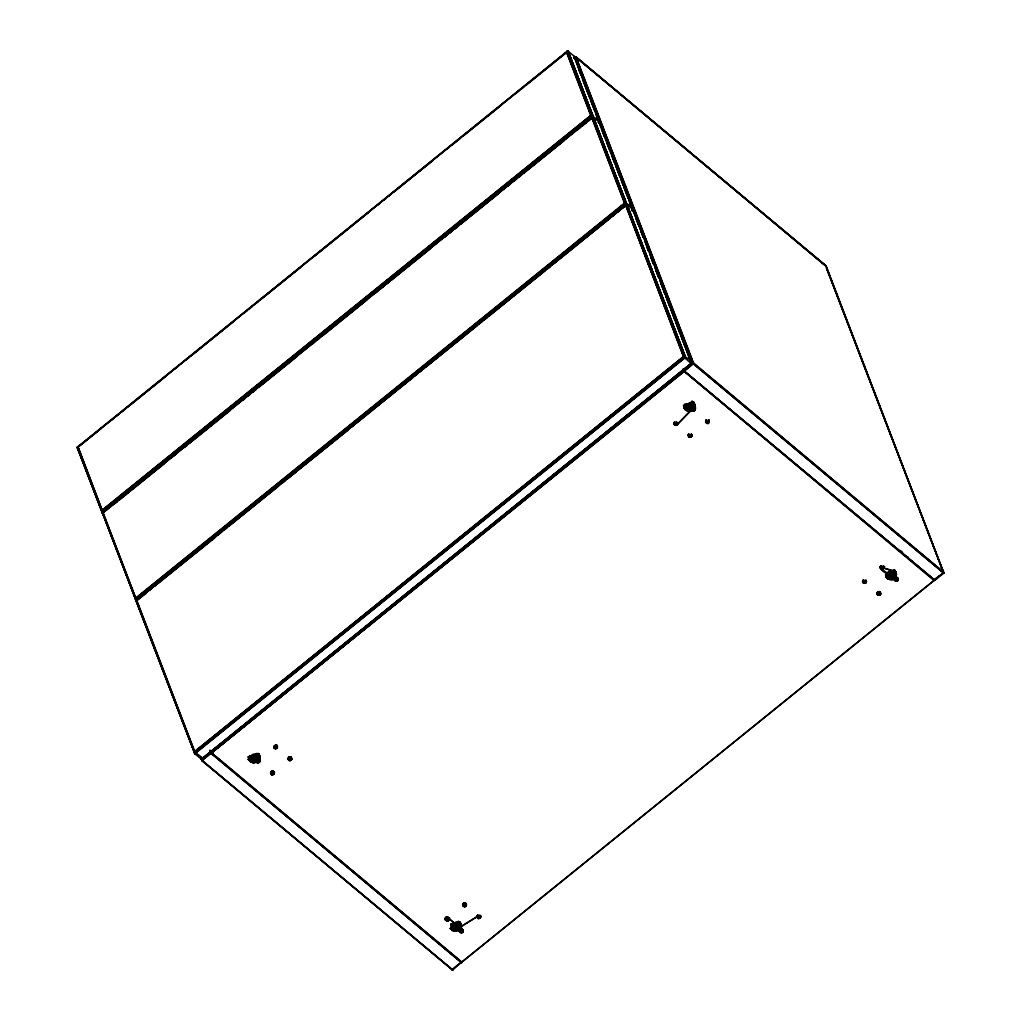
<?xml version="1.0" encoding="UTF-8"?>
<svg xmlns="http://www.w3.org/2000/svg" width="1021" height="1021" viewBox="0 0 1021 1021"><rect width="100%" height="100%" fill="white"/><g stroke="black" fill="none" stroke-linecap="round" stroke-linejoin="round"><path stroke-width="1.5" d="M260.049 761.207L256.641 753.383L254.114 755.425L250.847 756.063C246.865 759.305 251.97 764.474 255.901 762.291C261.695 764.589 259.704 756.778 256.143 753.983L258.453 759.56L255.901 762.291L257.496 762.687L254.114 755.425L258.147 762.738M694.739 408.821L691.166 402.478C669.546 408.732 706.545 419.286 692.059 401.227L694.88 408.911M270.91 773.178C270.884 777.147 276.933 767.562 273.513 774.377C268.383 776.305 272.837 768.8 274.368 773.165M277.533 747.053C277.495 744.386 272.62 746.3 274.419 748.278C279.039 750.741 276.346 742.063 275.402 745.841M288.484 758.82L288.152 757.939C291.815 754.379 292.593 760.02 289.326 759.713C286.773 757.212 288.292 760.926 290.487 760.479C295.184 757.799 286.263 756.599 288.93 760.39M448.321 921.184L449.648 917.905M448.946 918.9C448.602 915.416 448.653 920.942 446.139 919.781C444.352 919.27 446.828 917.317 447.887 917.841C451.971 924.311 441.276 916.871 445.82 920.355M459.858 931.982C457.65 925.843 462.755 938.593 462.807 929.582M461.415 925.702L461.403 929.812L458.812 930.016C443.254 935.874 455.175 913.604 461.415 925.702L460.063 921.823M462.628 904.134C466.329 912.914 467.835 897.676 463.024 905.869M480.751 916.743C478.696 912.825 475.059 920.163 479.883 918.185C482.742 911.115 478.594 921.376 476.896 916.335M677.587 423.587C676.413 428.144 671.397 422.439 676.54 422.528C678.416 424.251 677.28 421.073 676.604 423.996C674.881 426.165 672.226 421.214 674.46 425.03M691.459 434.27C693.999 437.09 687.21 438.749 688.665 435.354C686.035 434.589 691.804 438.52 691.536 434.474M709.391 421.66C701.976 416.249 709.148 429.918 708.829 419.95M863.23 581.319C866.944 577.784 867.174 585.339 863.192 582.812C860.856 578.218 865.042 585.467 866.102 580.439M877.333 593.737C875.354 591.823 879.757 598.153 880.791 593.724C880.778 591.363 876.529 592.55 877.396 594.605M880.102 567.204C880.153 570.075 884.824 569.399 883.727 566.795C876.529 564.932 883.127 573.445 887.198 572.972C890.363 568.212 899.986 572.309 895.111 577.478C891.946 582.251 882.335 578.154 887.198 572.972L881.034 568.978M894.422 579.188C895.366 574.849 900.675 579.877 895.749 580.285C893.426 578.409 894.728 581.434 896.629 581.128C899.475 580.604 897.944 577.159 895.621 576.878L893.094 570.292L890.554 572.347L886.509 572.87L889.023 579.456M259.462 760.058C262.461 754.455 253.859 751.89 250.809 755.999C254.395 764.652 245.474 754.391 249.66 760.351L248.792 758.029L249.903 760.824L249.239 758.833M455.532 923.852L458.059 930.425L459.744 931.343L458.812 930.016L460.982 927.732L458.455 921.146L455.532 923.852L452.265 924.477L454.792 931.063L451.244 925.396L452.265 924.477C455.953 930.412 448.985 926.175 451.193 929.008M102.368 510.513L103.402 511.763L102.177 510.143L590.751 115.36L591.989 116.981L102.317 512.644L592.754 115.884L567.867 51.063L593.086 116.1L591.976 116.981L590.789 115.437L566.591 52.058L567.357 51.152L568.174 51.203L592.92 115.986L102.189 512.504L102.113 510.296L591.121 115.373L599.353 121.346L598.868 122.443M102.419 513.014L135.984 600.348L102.483 512.938L592.78 116.853L626.741 203.804L135.844 600.208L135.767 597.987L624.546 203.051C627.366 203.37 635.483 208.782 632.612 209.79M202.745 758.207L201.163 759.062L194.756 753.677L194.679 751.469L683.457 356.533C686.278 356.84 694.433 362.251 691.523 363.272M574.644 58.797L574.568 56.576L568.174 51.203L592.754 115.884M452.788 969.899L202.081 760.364L200.946 757.403L201.928 760.517L211.053 753.115L461.62 962.765L461.671 961.68L451.844 969.618L452.877 969.835L461.811 962.024L211.538 752.783L684.057 371.504L683.049 368.875M693.757 363.285L684.44 371.172L934.904 580.362L943.723 573.215L943.698 572.207L693.757 363.208L683.93 371.07L934.904 580.362L684.096 370.891M943.698 572.283L933.87 580.145L934.521 580.477M270.999 772.948L270.667 772.067L273.449 771.161L273.513 774.377M462.347 929.11L462.398 932.313M462.96 905.002L462.717 903.904L465.512 902.998L465.563 906.214M674.651 425.17L674.6 421.954L674.932 422.834M688.971 437.141L688.92 433.938M863.536 583.106L863.485 579.902M877.869 595.09L877.805 591.874L878.66 592.512M883.51 566.106C884.441 568.659 878.507 569.437 880.97 565.774L881.314 566.642M599.889 124.575L599.812 122.354L593.112 116.828L626.409 203.575L135.742 600.042M633.556 212.266L633.352 209.918L627.085 204.672L625.937 204.902L683.368 356.61L691.408 363.655L686.406 349.948M591.708 117.798L593.418 116.981L626.409 203.575M274.139 747.934C272.25 746.9 278.924 748.495 276.806 745.19M462.602 904.797C464.963 908.524 466.827 900.445 466.431 904.989M459.437 930.897L461.543 931.675L462.896 929.786M706.111 422.72C703.469 420.524 709.927 423.996 708.944 420.142M883.356 569.003L884.671 566.4M876.975 593.533C879.017 597.004 881.404 590.432 879.987 592.512M897.701 578.486L895.404 578.779L895.009 580.668M251.37 758.386L249.826 756.982L250.056 755.961L253.68 762.649L250.847 756.063L251.37 758.386L249.073 760.3M258.811 762.585L259.538 759.56L260.049 760.926M257.152 761.819L259.717 760.326L257.394 753.996M694.676 410.506L694.739 408.553L691.664 401.878L688.345 404.239L684.351 404.252L687.299 410.953L685.078 404.456L688.703 411.144L685.87 404.558L689.443 411.118L686.686 404.558L690.196 410.991L687.516 404.444L690.936 410.787L692.519 411.182L689.137 403.92L693.17 411.246M461.798 962.522L211.053 753.115M591.989 116.981L567.191 51.267M624.52 203.281L625.643 204.672L592.435 117.045L591.835 117.836L624.456 203.141L626.728 204.979M626.103 204.749L684.427 356.686L684.147 357.746L194.513 753.09M77.813 446.994L102.317 512.644L77.239 447.16L567.357 51.152L592.091 115.59L591.567 116.573L590.942 115.743M201.163 759.062L202.873 758.233L195.981 752.924L194.896 753.817L136.112 600.999L136.725 600.463M676.808 423.804L677.153 424.685L691.306 409.625L694.561 407.851L694.982 405.439L693.757 402.095M460.982 927.732L461.403 926.379L459.884 922.422M257.815 753.396L259.793 758.756L259.181 759.943M101.896 511.406L591.848 115.513L101.934 511.917M135.563 599.11L625.516 203.217L135.602 599.621M684.006 357.58L684.427 356.686L194.475 752.579M692.174 410.314L694.663 409.102L694.995 409.983M202.222 760.249L683.598 370.904L211.679 752.822L684.057 371.504L683.534 370.763L211.449 752.503M461.913 962.076L934.189 580.362L461.275 962.458L211.321 753.485L211.73 752.694M625.516 203.217L625.235 204.277L625.758 203.294L592.614 116.93M200.792 757.531L201.903 760.632L452.597 969.95M693.323 363.45L943.851 572.934L826.142 265.958L575.346 56.666L826.027 266.162L943.774 573.138L693.08 363.629M591.848 115.513L101.909 511.674M684.427 356.686L194.488 752.847M688.665 435.354L690.604 434.461L691.881 435.354M599.518 121.933L574.67 56.742L599.557 121.563L598.51 122.405M633.186 209.624L599.914 122.52L598.88 123.362M591.567 116.573L592.333 115.679L567.536 51.088M625.235 204.277L626.001 203.383L592.78 116.853M211.411 753.409L209.828 750.218L210.964 753.179M689.137 403.92L690.936 410.787L677.319 424.481L676.974 423.6M289.466 757.914L288.649 757.34L288.79 758.399M463.776 904.019L463.445 903.138L463.355 904.364M943.302 572.985L943.672 572.436L943.646 573.292M248.843 759.969L251.153 758.093L248.869 760.02L251.153 758.093L250.056 755.961L250.196 757.25M248.294 759.433L250.541 757.518L250.056 755.961L250.872 757.812L248.601 759.726L250.872 757.812M450.491 928.727L452.801 926.8L452.265 924.477M598.268 122.226L599.353 121.346M598.6 123.107L599.684 122.214M631.922 209.93L633.211 209.267M632.267 210.811L633.352 209.918M202.605 758.437L692.136 362.736L201.622 759.216M568.021 51.114L77.277 447.632L102.317 512.644M100.811 428.833L77.277 447.632L567.702 51.05L592.55 115.781L101.998 512.146M111.978 419.81L114.454 417.806M116.943 415.802L119.419 413.799M121.895 411.795L125.621 408.796M128.097 406.792L166.538 375.728M175.216 368.709L177.705 366.705M186.384 359.698L188.859 357.695M191.335 355.691L233.503 321.615M244.657 312.605L247.146 310.601M249.622 308.597L252.098 306.594M255.824 303.582L258.3 301.578M260.789 299.574L300.468 267.515M314.111 256.488L316.587 254.484M319.062 252.481L321.551 250.477M324.027 248.473L368.67 212.406M377.349 205.387L379.825 203.383M383.551 200.384L386.027 198.38M388.503 196.377L390.992 194.373M393.468 192.369L433.146 160.297M446.79 149.283L449.266 147.279M451.754 145.276L460.433 138.256M462.909 136.252L501.349 105.189M516.23 93.166L518.719 91.163M521.195 89.159L523.671 87.155M526.16 85.151L565.838 53.092M573.904 57.903L574.81 57.163M574.044 58.069L574.849 57.418M574.172 58.235L574.861 57.687M574.734 58.516L574.836 57.955M101.909 511.125L591.606 115.462L567.025 51.42M102.406 513.193L592.959 116.828M102.445 513.295L593.265 116.879M114.901 503.621L117.389 501.617M119.865 499.614L128.544 492.594M131.02 490.591L164.509 463.547M173.187 456.527L175.663 454.524M184.342 447.517L186.83 445.501M189.306 443.497L230.236 410.442M242.628 400.423L245.104 398.42M247.593 396.416L250.068 394.412M252.544 392.409L256.271 389.397M258.747 387.393L297.188 356.329M312.069 344.307L314.557 342.303M317.033 340.299L319.509 338.296M321.998 336.292L366.641 300.225M375.32 293.206L377.796 291.202M380.271 289.198L383.998 286.199M386.474 284.195L388.963 282.179M391.439 280.175L429.879 249.124M444.76 237.102L447.236 235.098M449.725 233.094L452.201 231.091M454.677 229.074L458.403 226.075M460.879 224.071L499.32 193.007M507.999 186.001L510.487 183.997M514.201 180.985L516.677 178.981M519.166 176.978L521.642 174.974M524.118 172.97L563.809 140.911M577.439 129.884L579.928 127.88M582.404 125.877L586.131 122.877M588.606 120.861L591.082 118.857M598.395 122.329L599.467 121.461M598.612 122.469L599.595 121.665M598.74 123.222L599.812 122.354M599.723 124.498L632.79 209.777M135.576 598.829L625.273 203.153L592.269 117.198M135.563 599.378L624.954 203.945M135.665 599.85L626.218 203.473L593.418 116.981M135.844 600.208L626.588 203.69M194.577 753.319L685.129 356.954L626.613 204.519L136.061 600.897L626.932 204.583M146.092 593.329L136.189 601.101M149.679 590.215L152.155 588.211M154.643 586.207L215.533 537.212M217.881 535.106L221.608 532.107M224.084 530.103L226.688 528.202M229.049 526.096L278.644 486.009M282.37 483.01L284.846 481.006M287.322 479.002L296.141 472.085M298.489 469.979L348.212 430.007M351.811 426.893L354.287 424.889M356.763 422.885L412.573 377.796M415.049 375.792L417.666 373.89M420.014 371.784L423.728 368.785M426.216 366.781L477.049 325.699M479.538 323.695L482.014 321.692M484.49 319.688L487.106 317.786M489.455 315.68L545.252 270.591M547.741 268.587L550.345 266.685M553.944 263.571L556.547 261.67M558.895 259.564L609.741 218.481M612.217 216.478L614.706 214.474M617.182 212.47L619.785 210.568M622.146 208.463L627.085 204.672L685.653 357.273L195.853 752.822C193.607 750.154 196.849 753.855 195.292 752.196M632.05 210.032L633.135 209.152M632.28 210.16L633.262 209.369M632.395 210.926L633.479 210.058L692.098 363.106M632.535 211.066L633.582 210.224L692.161 363.029L201.967 759.101M632.675 211.219L633.671 210.415M194.488 752.298L684.185 356.635L625.937 204.902M194.756 753.677L685.499 357.159M201.303 759.152L692.047 362.634M691.447 363.463L659.834 280.213M211.551 752.668L683.738 371.134M248.065 759.535L250.541 757.518M249.201 760.543L251.523 758.667M450.261 928.383L452.571 926.519L451.473 924.375L451.614 925.677M450.618 928.957L452.941 927.081M938.784 576.176L933.858 580.145L934.534 580.068M102.279 510.36L77.928 446.598L102.113 510.296M575.525 57.048L576.201 56.972L575.436 56.64L693.233 363.514L943.774 573.138L826.397 267.821L943.723 573.215M693.157 363.578L575.346 56.666L825.963 266.226M692.825 410.365L694.101 409.855L694.433 410.736M693.399 363.399L575.767 56.691M693.629 363.272L575.984 56.793M674.319 424.289L677.114 423.383L677.446 424.264M688.639 436.273L691.434 435.367M880.689 568.097L883.484 567.204L883.816 568.072L893.286 571.007M863.204 582.238L865.999 581.332L866.331 582.2M877.524 594.209L880.319 593.303L880.523 594.401M566.515 52.211L590.891 115.36M103.134 512.58L102.534 513.41M257.803 761.87L258.479 762.687M826.142 265.958L575.882 56.729M683.802 371.21L684.249 370.763M201.903 760.632L202.579 760.543M451.844 969.618L452.877 969.835M891.307 571.939L894.817 579.609L890.631 579.558L888.104 572.972M894.817 579.609L891.461 579.443L888.934 572.87M883.816 568.072L894.013 571.211M893.834 578.524L895.213 578.971L894.868 578.09M891.984 571.454L894.511 578.039L895.889 578.486L895.545 577.605M456.961 922.958L459.488 929.531L460.867 929.991L457.561 922.41M625.631 205.323L683.687 356.546L194.603 751.737L136.533 600.488M626.779 204.532L685.333 357.056L627.085 204.672M892.584 570.905L895.111 577.478L896.425 578.307L896.093 577.439M900.305 550.447L902.641 552.374M590.751 115.36L593.061 117.287M693.565 363.31L943.838 572.577M685.64 358.46L683.521 356.916M683.904 371.134L933.998 580.502M211.385 752.885L461.837 962.305M201.903 760.556L452.277 969.899M448.832 918.479L454.205 923.035L448.704 918.3M460.088 928.982L461.122 929.889M195.853 752.822L194.756 751.316M458.059 930.425L459.973 932.16M908.307 557.479L907.72 556.802M136.38 598.727L137.069 599.467L135.844 597.834M895.111 577.478L895.889 578.486M894.511 578.039L895.213 578.971M459.488 929.531L460.19 930.476M211.347 752.298L211.87 753.039L210.862 750.409M453.005 927.349L454.792 931.063L452.992 927.604L454 930.961L451.473 928.051L452.609 930.437L451.193 927.847L452.035 930.042L450.912 927.578L451.563 929.557L450.657 927.247M251.587 758.935L253.68 762.649L251.574 759.19L252.953 762.598L251.14 759.726L252.276 762.457L250.056 759.624L251.064 761.947L249.775 759.433L250.617 761.615L249.494 759.165L250.222 761.245L248.511 757.097M452.329 928.229L454 930.961L452.903 927.834M451.78 928.178L453.273 930.744M691.919 409.319L689.89 403.525L692.493 408.936L690.566 403.04L693.476 408.055L691.166 402.478L694.829 404.878M256.896 760.811L254.867 755.017L257.471 760.441L255.544 754.545L258.453 759.56L259.538 759.356L257.534 754.06M895.621 576.878L896.425 578.307M250.847 756.063L254.42 762.61L251.664 756.063L255.173 762.496L252.493 755.948L255.901 762.291L254.114 755.425M451.958 925.945L451.473 924.375L452.801 926.8M251.345 759.598L252.953 762.598L251.485 759.407M250.349 759.764L251.638 762.24M452.571 928.153L454 930.961L452.762 928.012M250.911 759.803L252.276 762.457M692.059 401.227L694.816 407.251L693.336 403.231M257.586 753.932L259.793 758.756M690.566 403.04L693.004 408.515M255.544 754.545L257.981 760.02M451.473 924.375L452.29 926.226M684.287 405.299L686.661 410.736L684.81 405.541M685.078 404.456L687.988 411.093M693.387 402.989L694.982 406.639L693.476 402.58M258.364 754.493L259.959 758.144L258.453 754.085M684.3 406.294L686.086 410.442L684.172 405.235M683.815 405.86L685.576 410.072L684.096 406.154M693.501 402.338L695.033 406.026L694.165 403.218M258.479 753.843L260.01 757.531L258.492 753.434M248.435 756.893L249.418 759.33L248.422 756.433M895.443 571.326L896.451 574.198M258.964 754.442L259.959 756.944L258.926 754.187M683.496 405.579L685.155 409.638L683.649 405.694M463.228 930.667L461.403 929.812L459.744 923.112M248.614 757.608L249.507 759.854L248.537 757.263M688.345 404.239L690.936 410.787M253.323 755.731L255.901 762.291M248.448 757.186L249.507 759.854L248.614 757.518M693.757 402.121L694.982 405.439L694.152 403.193M683.802 406.486L684.823 409.14M258.824 753.843L259.806 756.37M248.703 757.786L249.507 759.854M897.714 577.899L898.289 579.379M894.409 569.603L896.425 574.874M897.37 577.605L898.238 579.826M897.14 577.503L897.485 578.384M898.148 580.056L897.804 579.175L895.021 580.081L895.302 577.746L895.634 578.626M894.256 570.292L896.285 575.55M896.897 577.439L897.242 578.307M897.676 579.392L898.008 580.273M896.642 577.401L896.974 578.282M897.51 579.596L897.842 580.464M893.477 569.641L896.004 576.227M896.361 577.401L896.706 578.282M897.306 579.775L897.65 580.655M897.076 579.941L897.421 580.821M895.813 577.503L896.144 578.384M896.834 580.068L897.165 580.949M896.566 580.17L896.897 581.051M896.298 580.247L896.629 581.128M895.072 577.912L895.404 578.779M896.017 580.285L896.349 581.166M895.749 580.285L896.081 581.166M894.702 578.294L895.047 579.175M895.481 580.247L895.813 581.128M894.575 578.511L894.907 579.392M895.238 580.183L895.57 581.064M894.485 578.728L895.353 580.962M890.554 572.347L893.081 578.92M889.763 572.653L892.29 579.226M887.287 572.985L889.814 579.558M883.229 565.762L883.956 567.625M883.573 566.974L883.918 567.855M885.769 572.666L888.296 579.239M883.356 567.408L883.688 568.289M885.615 573.674L887.632 578.933M883.191 567.612L883.522 568.493M882.986 567.804L883.318 568.671M885.539 574.593L887.058 578.537M882.757 567.957L883.101 568.837M885.577 575.423L886.585 578.065M882.514 568.097L882.846 568.978M882.246 568.199L882.578 569.08M881.965 568.276L882.31 569.144M880.753 565.928L881.085 566.808M881.697 568.301L882.029 569.182M880.549 566.119L880.881 566.987M881.417 568.314L881.761 569.182M881.161 568.276L881.493 569.156M880.153 566.757L880.498 567.638M880.115 566.987L880.842 568.85M880.14 567.421L880.561 568.506M880.064 591.874L880.791 593.724M879.872 591.733L880.217 592.614M880.408 593.086L880.753 593.954M879.413 591.567L879.745 592.435M879.145 591.529L879.489 592.41M880.025 593.724L880.357 594.605M878.877 591.529L879.209 592.41M879.821 593.903L880.153 594.784M878.596 591.567L878.941 592.448M879.592 594.069L879.936 594.949M879.349 594.209L879.681 595.077M878.06 591.746L878.392 592.614M879.081 594.311L879.413 595.179M878.149 592.754L877.805 591.874L877.92 592.907M878.8 594.375L879.145 595.256M878.532 594.413L878.864 595.294M878.251 594.413L878.596 595.294M877.384 592.218L877.715 593.099M877.218 592.422L877.55 593.303M877.754 594.311L878.328 595.256M876.95 593.086L877.677 594.949M865.897 580.056L866.484 581.523M866.14 580.872L866.421 581.983M865.859 581.549L866.204 582.417M865.693 581.753L866.038 582.621M865.502 581.932L865.834 582.812M865.272 582.098L865.604 582.965M865.017 582.225L865.361 583.106M864.761 582.327L865.093 583.208M864.481 582.404L864.813 583.285M863.256 580.056L863.6 580.936M864.2 582.442L864.545 583.31M863.064 580.247L863.396 581.128M863.932 582.442L864.264 583.31M863.664 582.404L864.008 583.285M862.758 580.668L863.102 581.536M863.421 582.34L863.766 583.208M862.668 580.885L863.013 581.766M862.617 581.115L863.345 582.978M575.346 56.666L692.991 363.706M574.44 56.449L633.084 209.688M574.568 56.576L632.956 209.739M633.709 211.717L691.868 363.221M575.295 59.997L599.123 122.073M633.645 211.998L643.319 237.204M645.03 241.658L648.45 250.553M649.586 253.514L653.568 263.89M654.703 266.864L658.685 277.24M578.601 69.096L580.86 74.992M582.557 79.408L589.334 97.072M590.47 100.02L594.426 110.319M595.549 113.267L598.28 120.708M602.148 130.446L604.33 136.457M607.227 143.667L609.486 149.551M612.306 156.902L614.553 162.773M616.25 167.176L619.632 175.995M621.33 180.411L622.925 184.89M624.15 187.749L627.992 198.112M629.217 200.984L631.948 208.399M635.828 218.188L638.036 224.263M640.946 231.512L643.141 237.561M646.625 246.316L648.246 250.872M650.607 256.679L653.351 264.184M655.724 270.003L658.468 277.495M660.829 283.328L664.709 293.767M665.947 296.652L669.827 307.091M671.065 309.976L674.945 320.415M676.17 323.3L680.05 333.739M681.288 336.624L685.168 347.063M626.447 204.557L684.912 356.852L684.147 357.746L684.67 356.763L626.269 204.634M708.663 419.797L709.008 420.678M709.008 421.009L709.353 421.89M709.25 422.107L708.919 421.239L706.124 422.132L706.417 419.81L706.749 420.678M566.859 51.612L591.35 115.411L101.96 510.845L77.456 447.045M592.116 117.377L625.018 203.102L135.614 598.548L102.713 512.823M625.784 205.081L683.93 356.584L194.526 752.018L136.38 600.527M708.791 421.443L709.123 422.324M591.963 117.594L624.775 203.077M708.625 421.647L708.957 422.528M708.421 421.839L708.753 422.707M708.191 421.992L708.536 422.873M707.949 422.132L708.28 423.013M707.681 422.235L708.012 423.115M707.4 422.311L707.744 423.179M706.187 419.963L706.519 420.843M707.132 422.337L707.464 423.217M705.983 420.154L706.315 421.022M706.851 422.349L707.196 423.217M706.596 422.311L706.928 423.192M706.353 422.235L706.685 423.115M705.6 420.792L706.468 423.013M694.344 407.826L695.071 409.702M694.127 407.673L694.459 408.553M694.535 409.37L694.867 410.251M693.821 410.059L694.152 410.927M693.501 410.212L693.833 411.08M693.17 410.314L693.501 411.182M692.493 410.365L692.838 411.246M691.893 410.212L692.225 411.08M691.447 409.855L691.983 410.927M691.306 409.625L691.651 410.506M683.572 405.924L684.593 408.604M691.345 434.091L691.906 435.788M691.523 435.137L691.766 436.235M691.306 435.584L691.638 436.452M691.128 435.788L691.472 436.656M690.936 435.967L691.268 436.848M690.707 436.133L691.038 437.001M690.451 436.261L690.796 437.141M690.196 436.363L690.528 437.243M689.915 436.439L690.247 437.32M688.69 434.091L689.035 434.972M689.634 436.478L689.979 437.345M688.499 434.282L688.83 435.163M689.366 436.478L689.698 437.345M689.111 436.439L689.443 437.32M688.856 436.375L689.201 437.243M688.192 434.704L688.448 435.801M688.052 435.15L688.779 437.014M676.668 421.813L677.536 424.034M676.604 423.996L676.949 424.864M676.387 424.149L676.719 425.03M676.132 424.289L676.464 425.157M674.843 421.826L675.187 422.707M675.864 424.391L676.208 425.272M675.596 424.455L675.928 425.336M674.37 422.12L674.715 423M675.315 424.494L675.647 425.374M675.047 424.494L675.379 425.374M674.779 424.468L675.123 425.336M674.536 424.391L674.868 425.272M673.783 422.949L674.115 423.817M480.7 917.203L479.832 914.982L479.883 918.185M480.278 916.552L480.61 917.42M480.138 916.756L480.483 917.637M479.972 916.96L480.317 917.841M479.781 917.152L480.112 918.032M479.296 917.445L479.64 918.326M478.019 914.982L478.351 915.863M479.028 917.547L479.372 918.428M478.76 917.624L479.091 918.492M477.764 915.122L478.096 915.99L461.403 926.379L477.879 916.156L477.534 915.275L477.675 916.335M478.479 917.662L478.823 918.53M478.211 917.662L478.543 918.53M477.164 915.671L477.509 916.539M477.943 917.624L478.287 918.504M477.7 917.547L478.032 918.428M476.947 916.105L477.815 918.326M476.896 916.552L477.471 918.032M465.512 902.998L465.844 903.879M466.035 904.351L466.38 905.219M465.282 902.896L465.627 903.776M465.946 904.568L466.291 905.448M465.04 902.832L465.372 903.7M465.818 904.785L466.15 905.665M464.785 902.794L465.117 903.674M465.653 904.989L465.984 905.869M464.504 902.794L464.849 903.674M465.448 905.168L465.793 906.048M464.236 902.832L464.568 903.713M464.976 905.474L465.308 906.342M463.955 902.896L464.287 903.776M463.687 903.011L464.032 903.879M464.708 905.576L465.04 906.444M464.44 905.64L464.772 906.52M463.215 903.304L463.547 904.172M464.159 905.678L464.491 906.559M463.879 905.678L464.223 906.559M462.845 903.687L463.177 904.568M463.623 905.64L463.955 906.52M463.164 905.474L463.713 906.457M462.577 904.351L463.304 906.214M460.292 922.422L461.313 925.052M462.539 929.238L463.266 931.101M462.87 930.45L463.126 931.548M462.653 930.897L462.985 931.765M462.487 931.101L462.819 931.969M462.283 931.28L462.628 932.16M458.072 921.797L460.586 928.383M461.811 931.573L462.143 932.454M461.543 931.675L461.875 932.556M460.28 929.25L460.611 930.118M461.275 931.752L461.607 932.632M460.05 929.404L460.382 930.284M460.994 931.79L461.326 932.658M460.713 931.79L461.058 932.658M460.458 931.752L460.79 932.632M459.68 929.799L460.012 930.667M460.216 931.688L460.548 932.556M459.552 930.016L459.795 931.114M459.999 931.586L460.331 932.454M459.412 930.463L460.139 932.326M456.285 923.443L458.812 930.016M454.741 924.158L457.268 930.731M453.911 924.375L456.438 930.948M453.082 924.477L455.608 931.063M448.883 919.347L448.015 917.126L448.066 920.342M447.798 917.024L448.13 917.905M448.461 918.696L448.793 919.576M447.555 916.96L447.887 917.841M448.334 918.913L448.666 919.793M448.168 919.117L448.5 919.998M447.964 919.308L448.296 920.176M446.739 916.96L447.083 917.841M446.471 917.037L446.802 917.905M447.492 919.602L447.823 920.47M446.203 917.139L446.534 918.019M447.224 919.704L447.555 920.585M445.947 917.266L446.292 918.147M446.943 919.768L447.287 920.648M445.73 917.432L446.062 918.313M446.675 919.806L447.007 920.687M445.526 917.611L445.858 918.492M446.394 919.806L446.739 920.687M446.139 919.781L446.471 920.648M445.233 918.032L445.564 918.913M445.896 919.704L446.228 920.585M445.13 918.262L445.475 919.142M445.667 919.602L446.011 920.483M291.291 757.327L291.866 759.024M291.47 758.041L290.947 757.033L290.998 760.249M291.47 758.386L291.815 759.254M290.717 756.931L291.062 757.812M291.381 758.603L291.725 759.484M290.475 756.867L290.819 757.735M291.253 758.82L291.585 759.701M290.219 756.829L290.551 757.71M291.087 759.024L291.419 759.905M289.938 756.829L290.283 757.71M290.883 759.203L291.227 760.083M289.67 756.867L290.002 757.748M289.39 756.931L289.722 757.812M290.411 759.509L290.743 760.377M290.143 759.611L290.487 760.479M288.879 757.174L289.211 758.054M289.875 759.675L290.206 760.556M288.649 757.34L288.981 758.207M289.594 759.713L289.926 760.594M289.326 759.713L289.658 760.594M288.279 757.722L288.624 758.603M289.058 759.675L289.39 760.556M288.815 759.611L289.147 760.492M287.999 758.616L288.586 760.096M276.959 745.93L276.614 745.062L276.678 748.265M277.15 746.402L277.495 747.283M276.397 744.96L276.729 745.828M277.061 746.632L277.265 747.717M276.155 744.883L276.487 745.764M275.887 744.858L276.232 745.726M276.768 747.053L277.099 747.921M275.619 744.858L275.951 745.726M276.563 747.232L276.895 748.112M275.338 744.896L275.683 745.764M276.091 747.525L276.423 748.406M275.823 747.627L276.155 748.508M275.542 747.704L275.887 748.584M275.274 747.742L275.606 748.61M274.994 747.742L275.338 748.61M274.126 745.547L274.458 746.415M274.738 747.704L275.07 748.584M274.266 747.538L274.828 748.508M273.679 746.645L274.419 748.278M273.922 771.646L274.343 772.718M273.449 771.161L273.794 772.042M273.985 772.514L274.228 773.612M272.99 770.995L273.564 771.94M273.768 772.948L274.1 773.829M273.602 773.152L273.934 774.033M272.722 770.957L273.066 771.838M272.454 770.957L272.786 771.838M273.398 773.344L273.73 774.212M272.173 770.995L272.518 771.876M271.905 771.072L272.237 771.94M272.926 773.637L273.258 774.505M271.637 771.174L271.969 772.055M272.658 773.739L272.99 774.62M271.726 772.182L271.382 771.302L271.497 772.348M272.377 773.803L272.722 774.684M272.109 773.841L272.441 774.722M270.961 771.646L271.292 772.527M271.828 773.841L272.173 774.722M271.573 773.816L271.905 774.684M271.331 773.739L271.663 774.62M271.101 773.637L271.446 774.518M270.527 772.527L271.254 774.39M259.64 760.607L259.972 761.487M259.513 760.875L259.845 761.755M259.321 761.13L259.653 762.011M259.079 761.36L259.411 762.24M258.798 761.551L259.13 762.432M257.471 761.87L257.803 762.738M256.59 761.526L257.19 762.572M256.284 761.13L256.743 762.228M248.409 756.701L249.903 760.824M103.159 512.695L135.767 597.987M194.679 751.469L136.788 600.284M102.866 512.784L135.678 598.268M102.585 512.874L135.984 600.348M136.24 600.565L194.896 753.817L136.061 600.795M77.137 447.326L102.074 512.338M694.025 403.295L695.033 406.026L693.999 403.053M894.677 569.948L895.251 571.913M452.571 926.519L450.312 928.485L452.571 926.519M451.244 925.396L450.746 924.171L451.244 925.396M896.336 573.547L895.545 571.518L896.336 573.547"/></g></svg>
